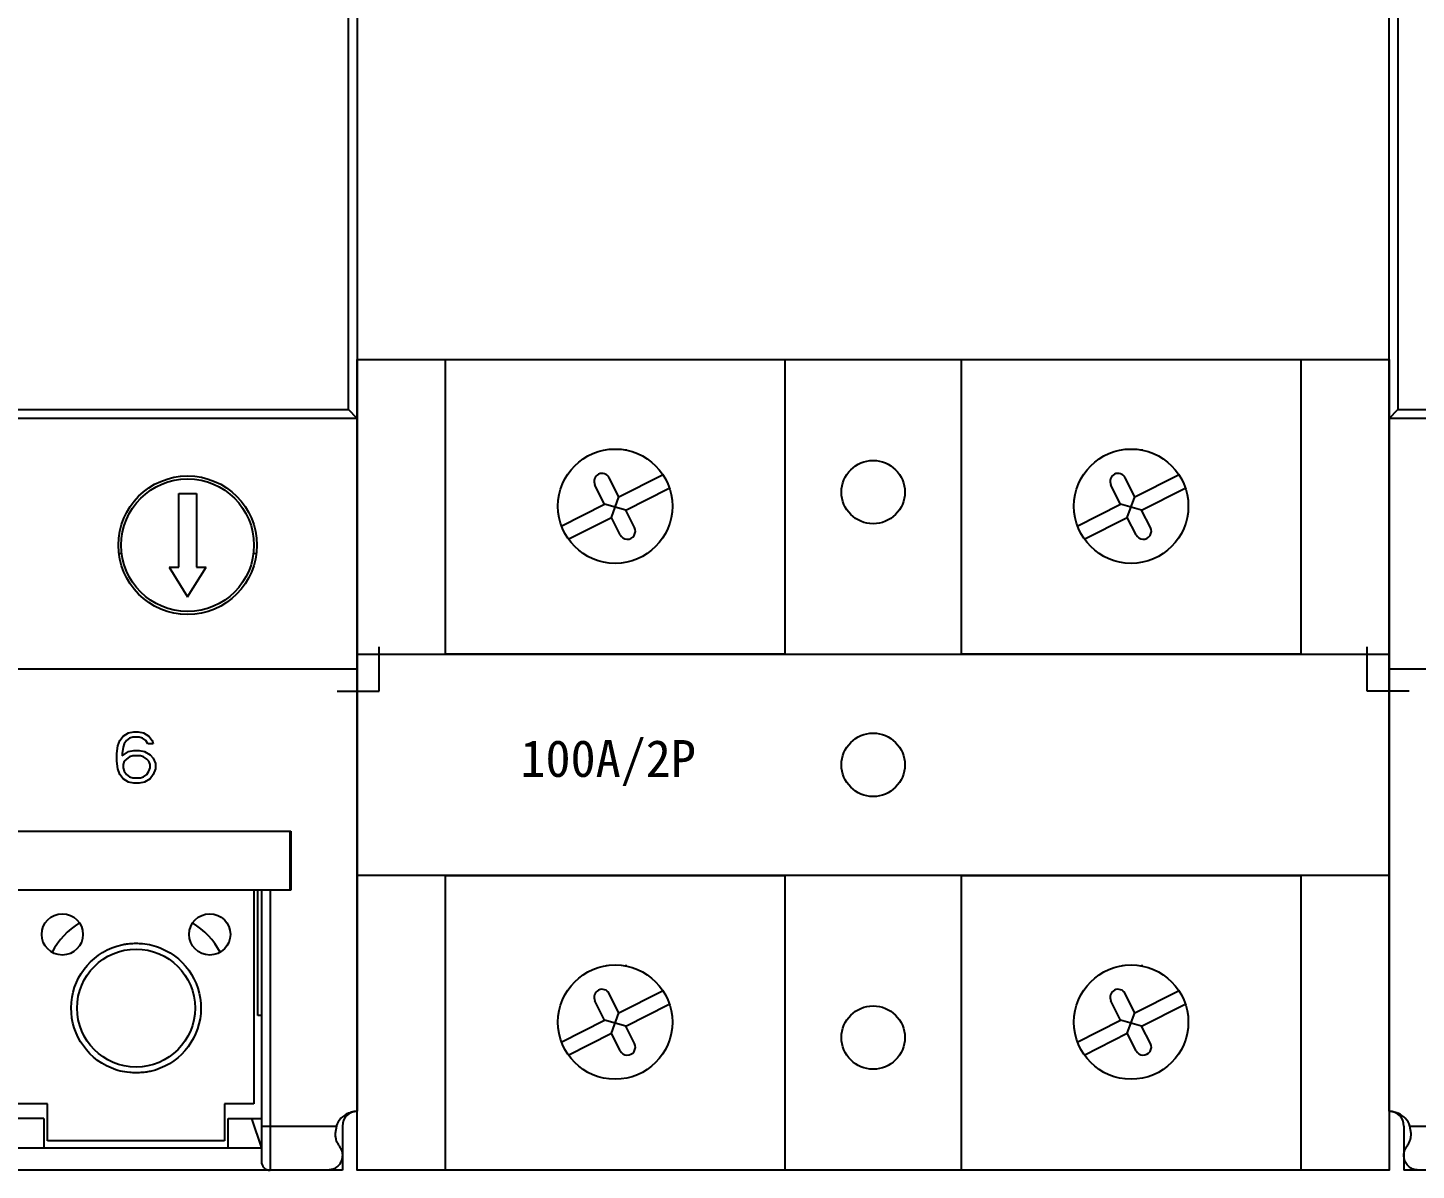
# Model space of a CAD drawing. Extents: x 1398215 to 1398815, y 398571 to 400171.
# Drawn here: x 1398515 to 1398609.1, y 399811.2 to 399888.7 of the extents above; entities that cross this region are included whole.
import ezdxf

# ---------------------------------------------------------------- set-up
doc = ezdxf.new("R2010")
doc.units = 0
doc.header["$MEASUREMENT"] = 0
doc.layers.add('LY-SJ-YQJ', color=7, linetype='Continuous')

# ---------------------------------------------------------------- blocks, each defined once
blk = doc.blocks.new('TC100A 2P')
for p, q in [((16.955, -6.113), (16.955, -6.075)), ((18.249, -6.148), (18.249, -6.075)), ((51.955, -6.113), (51.955, -6.075)), ((53.249, -6.148), (53.249, -6.075)), ((17.759, -9.323), (17.102, -8.025)), ((17.759, -9.323), (20.669, -7.849)), ((52.759, -9.323), (52.102, -8.025)), ((52.759, -9.323), (55.669, -7.849)), ((16.787, -9.815), (16.13, -8.517)), ((17.241, -10.713), (17.759, -9.323)), ((18.213, -10.22), (21.121, -8.748)), ((51.787, -9.815), (51.13, -8.517)), ((52.241, -10.713), (52.759, -9.323)), ((53.213, -10.22), (56.121, -8.748)), ((13.835, -11.31), (16.787, -9.815)), ((18.213, -10.22), (16.787, -9.815)), ((18.812, -11.402), (18.213, -10.22)), ((48.835, -11.31), (51.787, -9.815)), ((53.213, -10.22), (51.787, -9.815)), ((53.812, -11.402), (53.213, -10.22)), ((14.305, -12.2), (17.241, -10.713)), ((17.84, -11.895), (17.241, -10.713)), ((49.305, -12.2), (52.241, -10.713)), ((52.84, -11.895), (52.241, -10.713)), ((29, -20), (41, -20)), ((16.955, -41.113), (16.955, -41.075)), ((18.249, -41.148), (18.249, -41.075)), ((51.955, -41.113), (51.955, -41.075)), ((53.249, -41.148), (53.249, -41.075)), ((17.759, -44.323), (17.102, -43.025)), ((17.759, -44.323), (20.669, -42.849)), ((52.759, -44.323), (52.102, -43.025)), ((52.759, -44.323), (55.669, -42.849)), ((16.787, -44.815), (16.13, -43.517)), ((18.213, -45.22), (21.121, -43.748)), ((51.787, -44.815), (51.13, -43.517)), ((53.213, -45.22), (56.121, -43.748)), ((13.835, -46.31), (16.787, -44.815)), ((18.213, -45.22), (16.787, -44.815)), ((17.241, -45.713), (17.759, -44.323)), ((48.835, -46.31), (51.787, -44.815)), ((53.213, -45.22), (51.787, -44.815)), ((52.241, -45.713), (52.759, -44.323)), ((14.305, -47.2), (17.241, -45.713)), ((17.84, -46.895), (17.241, -45.713)), ((18.812, -46.402), (18.213, -45.22)), ((49.305, -47.2), (52.241, -45.713)), ((52.84, -46.895), (52.241, -45.713)), ((53.812, -46.402), (53.213, -45.22))]:
    blk.add_line(p, q)
for points in [[(0, 0), (70, 0), (70, -55), (0, -55)], [(6, 0), (29, 0), (29, -20), (6, -20)], [(41, 0), (64, 0), (64, -20), (41, -20)], [(0, -20), (70, -20), (70, -35), (0, -35)], [(6, -35), (29, -35), (29, -55), (6, -55)], [(41, -35), (64, -35), (64, -55), (41, -55)]]:
    blk.add_lwpolyline(points, close=True)
for centre, radius in [((17.5, -9.953), 3.878), ((52.5, -9.953), 3.878), ((35, -9), 2.149), ((35, -27.5), 2.149), ((17.5, -44.953), 3.878), ((52.5, -44.953), 3.878), ((35, -46), 2.149)]:
    blk.add_circle(centre, radius)
for centre, start, end in [((16.616, -8.271), 26.85649, 206.85649), ((51.616, -8.271), 26.85649, 206.85649), ((18.326, -11.649), 206.85649, 26.85649), ((53.326, -11.649), 206.85649, 26.85649), ((16.616, -43.271), 26.85649, 206.85649), ((51.616, -43.271), 26.85649, 206.85649), ((18.326, -46.649), 206.85649, 26.85649), ((53.326, -46.649), 206.85649, 26.85649)]:
    blk.add_arc(centre, 0.545, start, end)
at = {"insert": (11.073, -25.817), "char_height": 2.5, "width": 3.11791, "attachment_point": 1}
blk.add_mtext('100A/2P', dxfattribs=at)
blk = doc.blocks.new('A$Ca3bbfdd2')
at = {"color": 0, "linetype": 'ByBlock', "lineweight": -2}
for p, q in [((1.5, -116.504), (1.5, 30.496)), ((91.5, 30.496), (91.5, -116.504)), ((2.1, -15.104), (2.1, -68.904)), ((90.9, -68.904), (90.9, -15.104)), ((1.5, -69.504), (2.1, -68.904)), ((91.5, -69.504), (1.5, -69.504)), ((2.1, -68.904), (90.9, -68.904)), ((91.5, -69.504), (90.9, -68.904)), ((79.4, -79.604), (79.4, -74.604)), ((79.4, -74.604), (80.6, -74.604)), ((80.6, -74.604), (80.6, -79.604)), ((75.335, -78.677), (75.534, -78.652)), ((84.466, -78.652), (84.665, -78.677)), ((78.75, -79.604), (80, -81.604)), ((78.75, -79.604), (79.4, -79.604)), ((80, -81.604), (81.25, -79.604)), ((80.6, -79.604), (81.25, -79.604)), ((91.5, -86.504), (1.5, -86.504)), ((75.26, -91.722), (75.406, -91.35)), ((75.406, -91.35), (75.625, -91.052)), ((75.625, -91.052), (75.99, -90.828)), ((75.844, -91.35), (75.698, -91.573)), ((76.062, -91.201), (75.844, -91.35)), ((75.99, -90.828), (76.354, -90.754)), ((76.281, -91.126), (76.062, -91.201)), ((76.719, -91.126), (76.281, -91.126)), ((76.354, -90.754), (76.646, -90.754)), ((76.646, -90.754), (77.01, -90.828)), ((76.937, -91.201), (76.719, -91.126)), ((77.156, -91.35), (76.937, -91.201)), ((77.01, -90.828), (77.375, -91.052)), ((77.302, -91.573), (77.156, -91.35)), ((77.375, -91.052), (77.594, -91.35)), ((77.594, -91.35), (77.667, -91.573)), ((75.187, -92.243), (75.26, -91.722)), ((75.187, -92.765), (75.187, -92.243)), ((75.625, -91.796), (75.552, -92.243)), ((75.552, -92.392), (75.99, -92.094)), ((75.552, -92.243), (75.552, -92.392)), ((75.698, -91.573), (75.625, -91.796)), ((75.99, -92.094), (76.354, -92.02)), ((76.354, -92.02), (76.719, -92.02)), ((76.719, -92.02), (77.083, -92.094)), ((77.083, -92.094), (77.448, -92.318)), ((77.667, -91.573), (77.302, -91.573)), ((75.26, -93.286), (75.187, -92.765)), ((75.698, -92.765), (75.625, -92.988)), ((75.625, -92.988), (75.625, -93.211)), ((75.625, -93.211), (75.698, -93.435)), ((75.844, -92.616), (75.698, -92.765)), ((76.062, -92.467), (75.844, -92.616)), ((76.281, -92.392), (76.062, -92.467)), ((76.792, -92.392), (76.281, -92.392)), ((77.01, -92.467), (76.792, -92.392)), ((77.229, -92.616), (77.01, -92.467)), ((77.375, -92.765), (77.229, -92.616)), ((77.448, -92.988), (77.375, -92.765)), ((77.375, -93.435), (77.448, -93.211)), ((77.448, -92.318), (77.667, -92.541)), ((77.448, -93.211), (77.448, -92.988)), ((77.667, -92.541), (77.812, -92.913)), ((77.812, -92.913), (77.812, -93.286)), ((75.406, -93.658), (75.26, -93.286)), ((75.625, -93.956), (75.406, -93.658)), ((75.99, -94.179), (75.625, -93.956)), ((75.698, -93.435), (75.844, -93.658)), ((75.844, -93.658), (76.062, -93.807)), ((76.354, -94.254), (75.99, -94.179)), ((76.062, -93.807), (76.281, -93.882)), ((76.281, -93.882), (76.792, -93.882)), ((77.083, -94.179), (76.719, -94.254)), ((76.792, -93.882), (77.01, -93.807)), ((77.01, -93.807), (77.229, -93.658)), ((77.448, -93.956), (77.083, -94.179)), ((77.229, -93.658), (77.375, -93.435)), ((77.667, -93.658), (77.448, -93.956)), ((77.812, -93.286), (77.667, -93.658)), ((76.719, -94.254), (76.354, -94.254)), ((66, -97.504), (87, -97.504)), ((86.95, -101.504), (86.95, -97.504)), ((87, -97.504), (87, -101.504)), ((86.95, -99.004), (87, -99.004)), ((87, -101.504), (66, -101.504)), ((84.5, -101.504), (84.5, -116.004)), ((84.75, -110.004), (84.75, -101.504)), ((85, -101.504), (85, -119.904)), ((85.6, -101.504), (85.6, -120.504)), ((85, -110.004), (84.75, -110.004)), ((70.5, -116.004), (68.5, -116.004)), ((70.5, -118.504), (70.5, -116.004)), ((82.5, -116.004), (82.5, -118.504)), ((84.5, -116.004), (82.5, -116.004)), ((2.5, -117.504), (2.5, -120.504)), ((3, -118.004), (2.914, -117.504)), ((2.914, -117.504), (8, -117.504)), ((70.25, -117.004), (68, -117.004)), ((70.25, -117.004), (70.25, -119.004)), ((82.75, -119.004), (82.75, -117.004)), ((82.75, -117.004), (85, -117.004)), ((84.333, -117.004), (85, -119.004)), ((85, -117.504), (90.086, -117.504)), ((90.086, -117.504), (90, -118.004)), ((90.5, -117.504), (90.5, -120.504)), ((82.5, -118.504), (70.5, -118.504)), ((85, -119.004), (68, -119.004)), ((28.25, -120.504), (2.5, -120.504)), ((90.5, -120.504), (64.75, -120.504)), ((85.497, -120.495), (85.5, -120.504)), ((85.5, -120.496), (85.5, -120.504))]:
    blk.add_line(p, q, dxfattribs=at)
for points in [[(76.5, -113.904, -0.007746), (76.069, -113.875, -0.082776), (74.816, -113.569, -0.732055), (75.536, -105.21, -0.022015), (75.854, -105.156, -0.015545), (76.284, -105.117, -0.003875), (76.5, -105.104)], [(76.5, -105.104, -0.007745), (76.931, -105.133, -0.082773), (78.184, -105.439, -0.732054), (77.464, -113.798, -0.022017), (77.146, -113.852, -0.015547), (76.716, -113.891, -0.003875), (76.5, -113.904)], [(1.5, -116.504, -0.05945), (1.852, -116.546, -0.032462), (2.017, -116.596, -0.006043), (2.072, -116.618, -0.001503), (2.1, -116.629)], [(90.9, -116.629, -0.002968), (90.956, -116.607, -0.033119), (91.121, -116.552, -0.063712), (91.5, -116.504)], [(2.7, -118.904, 0.005289), (2.778, -118.778, 0.012799), (2.837, -118.675, 0.02025), (2.888, -118.569, 0.049252), (2.952, -118.371, 0.015272), (2.969, -118.282, 0.010668), (2.982, -118.19, 0.004543), (2.989, -118.129, 0.003589), (3, -118.004)], [(90, -118.004, 0.003584), (90.011, -118.129, 0.010965), (90.026, -118.252, 0.013146), (90.041, -118.342, 0.017898), (90.062, -118.43, 0.035432), (90.112, -118.569, 0.024573), (90.177, -118.701, 0.010961), (90.237, -118.803, 0.00363), (90.3, -118.904)], [(2.5, -119.504, -0.004077), (2.505, -119.429, -0.012159), (2.513, -119.354, -0.019908), (2.526, -119.279, -0.049002), (2.567, -119.148, -0.015844), (2.593, -119.091, -0.013586), (2.633, -119.016, -0.00409), (2.655, -118.979, -0.00321), (2.7, -118.904)], [(3.5, -120.504, -0.007073), (3.371, -120.487, -0.011386), (3.286, -120.472, -0.040009), (3.12, -120.427, -0.079544), (2.888, -120.295, -0.070958), (2.67, -120.065, -0.092679), (2.548, -119.799, -0.017606), (2.529, -119.713, -0.010841), (2.515, -119.625, -0.004893), (2.5, -119.504)], [(90.5, -119.504, -0.004891), (90.485, -119.625, -0.015374), (90.465, -119.742, -0.019176), (90.445, -119.826, -0.091264), (90.315, -120.086, -0.081813), (90.057, -120.336, -0.080902), (89.818, -120.447, -0.014638), (89.756, -120.463, -0.01426), (89.671, -120.48, -0.008505), (89.586, -120.493, -0.004713), (89.5, -120.504)], [(90.3, -118.904, -0.00469), (90.356, -118.998, -0.011726), (90.397, -119.073, -0.013647), (90.425, -119.129, -0.018663), (90.448, -119.185, -0.034596), (90.474, -119.279, -0.019909), (90.487, -119.354, -0.012159), (90.495, -119.429, -0.004077), (90.5, -119.504)]]:
    blk.add_lwpolyline(points, format="xyb", dxfattribs=at)
for centre, radius in [((80, -78.104), 4.7), ((80, -78.104), 4.5), ((71.5, -104.504), 1.4), ((81.5, -104.504), 1.4), ((76.5, -109.504), 4)]:
    blk.add_circle(centre, radius, dxfattribs=at)
for centre, radius, start, end in [((75.25, -108.004), 5, 121.15379, 152.79607), ((77.75, -108.004), 5, 27.20393, 58.84621), ((1.5, -117.504), 1, 0, 90), ((1.5, -118.004), 1.5, 19.47122, 66.42182), ((91.5, -118.004), 1.5, 113.57818, 160.52878), ((91.5, -117.504), 1, 90, 180), ((85.6, -119.904), 0.6, 180, 270)]:
    blk.add_arc(centre, radius, start, end, dxfattribs=at)
at = {"layer": 'LY-SJ-YQJ', "color": 1}
for p, q in [((0, -88.004), (0, -85.004)), ((93, -88.004), (93, -85.004)), ((2.85, -88.004), (0, -88.004)), ((90.15, -88.004), (93, -88.004))]:
    blk.add_line(p, q, dxfattribs=at)
blk = doc.blocks.new('MB50-100-3p2024.1')
at = {"color": 0}
blk.add_blockref('A$Ca3bbfdd2', (-2.1, 42.004), dxfattribs=at)

msp = doc.modelspace()

# ---------------------------------------------------------------- block references
at = {"color": 6}
for name, p in [('MB50-100-3p2024.1', (1398447.907, 399889.747)), ('MB50-100-3p2024.1', (1398607.907, 399889.747)), ('TC100A 2P', (1398537.307, 399866.247))]:
    msp.add_blockref(name, p, dxfattribs=at)

doc.saveas('drawing.dxf')
